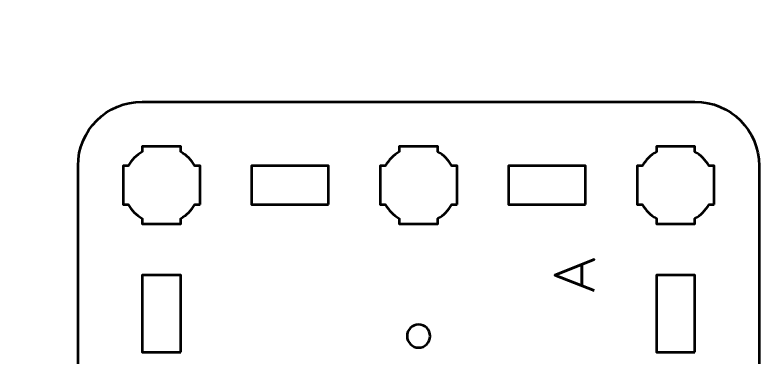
# Model space of a CAD drawing. Header units: centimetres. Extents: x -21 to 0, y -29.7 to 0.
# Drawn here: x -8.89 to -3.03, y -10.45 to -7.78 of the extents above; entities that cross this region are included whole.
import ezdxf

# ---------------------------------------------------------------- set-up
doc = ezdxf.new("R2010")
doc.units = ezdxf.units.CM
doc.header["$MEASUREMENT"] = 0
doc.layers.add('Layer 1', color=7, linetype='Continuous')

msp = doc.modelspace()

# ---------------------------------------------------------------- linework, layer by layer
at = {"layer": 'Layer 1', "color": 22, "lineweight": 53}
msp.add_open_spline([(-21.00003, -29.19995), (-21.00003, -29.19995), (-21.00003, -0.49992), (-21.00003, -0.49992), (-21.00003, -0.49992), (-21.00003, -0.22295), (-20.77694, 0.00004), (-20.49994, 0.00004), (-20.49994, 0.00004), (-20.49994, 0.00004), (-0.50008, 0.00004), (-0.50008, 0.00004), (-0.50008, 0.00004), (-0.22294, 0.00004), (0.00002, -0.22295), (0.00002, -0.49992), (0.00002, -0.49992), (0.00002, -0.49992), (0.00002, -29.19995), (0.00002, -29.19995), (0.00002, -29.19995), (0.00002, -29.47695), (-0.22294, -29.70004), (-0.50008, -29.70004), (-0.50008, -29.70004), (-0.50008, -29.70004), (-20.49994, -29.70004), (-20.49994, -29.70004), (-20.49994, -29.70004), (-20.77694, -29.70004), (-21.00003, -29.47695), (-21.00003, -29.19995)], degree=3, knots=[0, 0, 0, 0, 0.125, 0.125, 0.125, 0.125, 0.25, 0.25, 0.25, 0.25, 0.375, 0.375, 0.375, 0.375, 0.5, 0.5, 0.5, 0.5, 0.625, 0.625, 0.625, 0.625, 0.75, 0.75, 0.75, 0.75, 0.875, 0.875, 0.875, 0.875, 1, 1, 1, 1], dxfattribs=at)
at = {"layer": 'Layer 1', "color": 114, "lineweight": 53}
msp.add_open_spline([(-3.80017, -15.75001), (-3.80017, -15.75001), (-3.60006, -15.75003), (-3.60006, -15.75003), (-3.60006, -15.75003), (-3.32306, -15.75003), (-3.09997, -15.52694), (-3.09997, -15.24994), (-3.09997, -15.24994), (-3.09997, -15.24994), (-3.09997, -8.95007), (-3.09997, -8.95007), (-3.09997, -8.95007), (-3.09997, -8.67293), (-3.32306, -8.44997), (-3.60006, -8.44997), (-3.60006, -8.44997), (-3.60006, -8.44997), (-7.89993, -8.44997), (-7.89993, -8.44997), (-7.89993, -8.44997), (-8.17707, -8.44997), (-8.40003, -8.67293), (-8.40003, -8.95007), (-8.40003, -8.95007), (-8.40003, -8.95007), (-8.40003, -15.24994), (-8.40003, -15.24994), (-8.40003, -15.24994), (-8.40003, -15.52694), (-8.17707, -15.75003), (-7.89993, -15.75003), (-7.89993, -15.75003), (-7.89993, -15.75003), (-6.13445, -15.75003), (-6.13445, -15.75003), (-6.13445, -15.75003), (-6.13445, -15.75003), (-3.80017, -15.75001), (-3.80017, -15.75001)], degree=3, knots=[0, 0, 0, 0, 0.1, 0.1, 0.1, 0.1, 0.2, 0.2, 0.2, 0.2, 0.3, 0.3, 0.3, 0.3, 0.4, 0.4, 0.4, 0.4, 0.5, 0.5, 0.5, 0.5, 0.6, 0.6, 0.6, 0.6, 0.7, 0.7, 0.7, 0.7, 0.8, 0.8, 0.8, 0.8, 0.9, 0.9, 0.9, 0.9, 1, 1, 1, 1], dxfattribs=at)
at = {"layer": 'Layer 1', "lineweight": 53}
for points in [[(-7.45, -9.24993), (-7.45, -9.24993), (-7.49011, -9.24993), (-7.49011, -9.24993), (-7.49011, -9.24993), (-7.51643, -9.29554), (-7.55446, -9.33346), (-7.59993, -9.35978), (-7.59993, -9.35978), (-7.59993, -9.35978), (-7.59993, -9.4), (-7.59993, -9.4), (-7.59993, -9.4), (-7.59993, -9.4), (-7.75, -9.4), (-7.75, -9.4), (-7.75, -9.4), (-7.75, -9.4), (-7.89993, -9.4), (-7.89993, -9.4), (-7.89993, -9.4), (-7.89993, -9.4), (-7.89993, -9.35978), (-7.89993, -9.35978), (-7.89993, -9.35978), (-7.94555, -9.33346), (-7.98343, -9.29554), (-8.00975, -9.24993), (-8.00975, -9.24993), (-8.00975, -9.24993), (-8.05, -9.24993), (-8.05, -9.24993), (-8.05, -9.24993), (-8.05, -9.24993), (-8.05, -9.1), (-8.05, -9.1), (-8.05, -9.1), (-8.05, -9.1), (-8.05, -8.94992), (-8.05, -8.94992), (-8.05, -8.94992), (-8.05, -8.94992), (-8.00975, -8.94992), (-8.00975, -8.94992), (-8.00975, -8.94992), (-7.98343, -8.90445), (-7.94555, -8.86642), (-7.89993, -8.8401), (-7.89993, -8.8401), (-7.89993, -8.8401), (-7.89993, -8.79999), (-7.89993, -8.79999), (-7.89993, -8.79999), (-7.89993, -8.79999), (-7.75, -8.79999), (-7.75, -8.79999), (-7.75, -8.79999), (-7.75, -8.79999), (-7.59993, -8.79999), (-7.59993, -8.79999), (-7.59993, -8.79999), (-7.59993, -8.79999), (-7.59993, -8.8401), (-7.59993, -8.8401), (-7.59993, -8.8401), (-7.55446, -8.86642), (-7.51643, -8.90445), (-7.49011, -8.94992), (-7.49011, -8.94992), (-7.49011, -8.94992), (-7.45, -8.94992), (-7.45, -8.94992), (-7.45, -8.94992), (-7.45, -8.94992), (-7.45, -9.1), (-7.45, -9.1), (-7.45, -9.1), (-7.45, -9.1), (-7.45, -9.24993), (-7.45, -9.24993)], [(-5.45, -9.24993), (-5.45, -9.24993), (-5.49011, -9.24993), (-5.49011, -9.24993), (-5.49011, -9.24993), (-5.51643, -9.29554), (-5.55446, -9.33346), (-5.59993, -9.35978), (-5.59993, -9.35978), (-5.59993, -9.35978), (-5.59993, -9.4), (-5.59993, -9.4), (-5.59993, -9.4), (-5.59993, -9.4), (-5.75, -9.4), (-5.75, -9.4), (-5.75, -9.4), (-5.75, -9.4), (-5.89993, -9.4), (-5.89993, -9.4), (-5.89993, -9.4), (-5.89993, -9.4), (-5.89993, -9.35978), (-5.89993, -9.35978), (-5.89993, -9.35978), (-5.94555, -9.33346), (-5.98343, -9.29554), (-6.00975, -9.24993), (-6.00975, -9.24993), (-6.00975, -9.24993), (-6.05, -9.24993), (-6.05, -9.24993), (-6.05, -9.24993), (-6.05, -9.24993), (-6.05, -9.1), (-6.05, -9.1), (-6.05, -9.1), (-6.05, -9.1), (-6.05, -8.94992), (-6.05, -8.94992), (-6.05, -8.94992), (-6.05, -8.94992), (-6.00975, -8.94992), (-6.00975, -8.94992), (-6.00975, -8.94992), (-5.98343, -8.90445), (-5.94555, -8.86642), (-5.89993, -8.8401), (-5.89993, -8.8401), (-5.89993, -8.8401), (-5.89993, -8.79999), (-5.89993, -8.79999), (-5.89993, -8.79999), (-5.89993, -8.79999), (-5.75, -8.79999), (-5.75, -8.79999), (-5.75, -8.79999), (-5.75, -8.79999), (-5.59993, -8.79999), (-5.59993, -8.79999), (-5.59993, -8.79999), (-5.59993, -8.79999), (-5.59993, -8.8401), (-5.59993, -8.8401), (-5.59993, -8.8401), (-5.55446, -8.86642), (-5.51643, -8.90445), (-5.49011, -8.94992), (-5.49011, -8.94992), (-5.49011, -8.94992), (-5.45, -8.94992), (-5.45, -8.94992), (-5.45, -8.94992), (-5.45, -8.94992), (-5.45, -9.1), (-5.45, -9.1), (-5.45, -9.1), (-5.45, -9.1), (-5.45, -9.24993), (-5.45, -9.24993)], [(-3.45, -9.24993), (-3.45, -9.24993), (-3.49011, -9.24993), (-3.49011, -9.24993), (-3.49011, -9.24993), (-3.51643, -9.29554), (-3.55446, -9.33346), (-3.59993, -9.35978), (-3.59993, -9.35978), (-3.59993, -9.35978), (-3.59993, -9.4), (-3.59993, -9.4), (-3.59993, -9.4), (-3.59993, -9.4), (-3.75, -9.4), (-3.75, -9.4), (-3.75, -9.4), (-3.75, -9.4), (-3.89993, -9.4), (-3.89993, -9.4), (-3.89993, -9.4), (-3.89993, -9.4), (-3.89993, -9.35978), (-3.89993, -9.35978), (-3.89993, -9.35978), (-3.94555, -9.33346), (-3.98343, -9.29554), (-4.00975, -9.24993), (-4.00975, -9.24993), (-4.00975, -9.24993), (-4.05, -9.24993), (-4.05, -9.24993), (-4.05, -9.24993), (-4.05, -9.24993), (-4.05, -9.1), (-4.05, -9.1), (-4.05, -9.1), (-4.05, -9.1), (-4.05, -8.94992), (-4.05, -8.94992), (-4.05, -8.94992), (-4.05, -8.94992), (-4.00975, -8.94992), (-4.00975, -8.94992), (-4.00975, -8.94992), (-3.98343, -8.90445), (-3.94555, -8.86642), (-3.89993, -8.8401), (-3.89993, -8.8401), (-3.89993, -8.8401), (-3.89993, -8.79999), (-3.89993, -8.79999), (-3.89993, -8.79999), (-3.89993, -8.79999), (-3.75, -8.79999), (-3.75, -8.79999), (-3.75, -8.79999), (-3.75, -8.79999), (-3.59993, -8.79999), (-3.59993, -8.79999), (-3.59993, -8.79999), (-3.59993, -8.79999), (-3.59993, -8.8401), (-3.59993, -8.8401), (-3.59993, -8.8401), (-3.55446, -8.86642), (-3.51643, -8.90445), (-3.49011, -8.94992), (-3.49011, -8.94992), (-3.49011, -8.94992), (-3.45, -8.94992), (-3.45, -8.94992), (-3.45, -8.94992), (-3.45, -8.94992), (-3.45, -9.1), (-3.45, -9.1), (-3.45, -9.1), (-3.45, -9.1), (-3.45, -9.24993), (-3.45, -9.24993)]]:
    msp.add_open_spline(points, degree=3, knots=[0, 0, 0, 0, 0.05, 0.05, 0.05, 0.05, 0.1, 0.1, 0.1, 0.1, 0.15, 0.15, 0.15, 0.15, 0.2, 0.2, 0.2, 0.2, 0.25, 0.25, 0.25, 0.25, 0.3, 0.3, 0.3, 0.3, 0.35, 0.35, 0.35, 0.35, 0.4, 0.4, 0.4, 0.4, 0.45, 0.45, 0.45, 0.45, 0.5, 0.5, 0.5, 0.5, 0.55, 0.55, 0.55, 0.55, 0.6, 0.6, 0.6, 0.6, 0.65, 0.65, 0.65, 0.65, 0.7, 0.7, 0.7, 0.7, 0.75, 0.75, 0.75, 0.75, 0.8, 0.8, 0.8, 0.8, 0.85, 0.85, 0.85, 0.85, 0.9, 0.9, 0.9, 0.9, 0.95, 0.95, 0.95, 0.95, 1, 1, 1, 1], dxfattribs=at)
at = {"layer": 'Layer 1', "color": 250, "lineweight": 53}
for points in [[(-6.44998, -9.25007), (-6.44998, -9.25007), (-7.04998, -9.25007), (-7.04998, -9.25007), (-7.04998, -9.25007), (-7.04998, -9.25007), (-7.04998, -8.95007), (-7.04998, -8.95007), (-7.04998, -8.95007), (-7.04998, -8.95007), (-6.44998, -8.95007), (-6.44998, -8.95007), (-6.44998, -8.95007), (-6.44998, -8.95007), (-6.44998, -9.25007), (-6.44998, -9.25007)], [(-4.45001, -9.25007), (-4.45001, -9.25007), (-5.05002, -9.25007), (-5.05002, -9.25007), (-5.05002, -9.25007), (-5.05002, -9.25007), (-5.05002, -8.95007), (-5.05002, -8.95007), (-5.05002, -8.95007), (-5.05002, -8.95007), (-4.45001, -8.95007), (-4.45001, -8.95007), (-4.45001, -8.95007), (-4.45001, -8.95007), (-4.45001, -9.25007), (-4.45001, -9.25007)], [(-7.59993, -10.40002), (-7.59993, -10.40002), (-7.89993, -10.40002), (-7.89993, -10.40002), (-7.89993, -10.40002), (-7.89993, -10.40002), (-7.89993, -9.80002), (-7.89993, -9.80002), (-7.89993, -9.80002), (-7.89993, -9.80002), (-7.59993, -9.80002), (-7.59993, -9.80002), (-7.59993, -9.80002), (-7.59993, -9.80002), (-7.59993, -10.40002), (-7.59993, -10.40002)], [(-3.60006, -10.40002), (-3.60006, -10.40002), (-3.90007, -10.40002), (-3.90007, -10.40002), (-3.90007, -10.40002), (-3.90007, -10.40002), (-3.90007, -9.80002), (-3.90007, -9.80002), (-3.90007, -9.80002), (-3.90007, -9.80002), (-3.60006, -9.80002), (-3.60006, -9.80002), (-3.60006, -9.80002), (-3.60006, -9.80002), (-3.60006, -10.40002), (-3.60006, -10.40002)], [(-5.74997, -10.36496), (-5.79967, -10.36496), (-5.83997, -10.32466), (-5.83997, -10.27496), (-5.83997, -10.27496), (-5.83997, -10.22526), (-5.79967, -10.18496), (-5.74997, -10.18496), (-5.74997, -10.18496), (-5.70027, -10.18496), (-5.65997, -10.22526), (-5.65997, -10.27496), (-5.65997, -10.27496), (-5.65997, -10.32466), (-5.70027, -10.36496), (-5.74997, -10.36496)]]:
    msp.add_open_spline(points, degree=3, knots=[0, 0, 0, 0, 0.25, 0.25, 0.25, 0.25, 0.5, 0.5, 0.5, 0.5, 0.75, 0.75, 0.75, 0.75, 1, 1, 1, 1], dxfattribs=at)
at = {"layer": 'Layer 1', "color": 30, "lineweight": 53}
for points, knots in [([(-4.38363, -9.92172), (-4.38363, -9.92172), (-4.68885, -9.80065), (-4.68885, -9.80065), (-4.68885, -9.80065), (-4.68885, -9.80065), (-4.38363, -9.67915), (-4.38363, -9.67915), (-4.38363, -9.67915), (-4.38363, -9.67915), (-4.68885, -9.80065), (-4.68885, -9.80065), (-4.68885, -9.80065), (-4.68885, -9.80065), (-4.38363, -9.92172), (-4.38363, -9.92172)], [0, 0, 0, 0, 0.25, 0.25, 0.25, 0.25, 0.5, 0.5, 0.5, 0.5, 0.75, 0.75, 0.75, 0.75, 1, 1, 1, 1]), ([(-4.47973, -9.88362), (-4.47973, -9.88362), (-4.47973, -9.71768), (-4.47973, -9.71768), (-4.47973, -9.71768), (-4.47973, -9.71768), (-4.47973, -9.88362), (-4.47973, -9.88362)], [0, 0, 0, 0, 0.5, 0.5, 0.5, 0.5, 1, 1, 1, 1])]:
    msp.add_open_spline(points, degree=3, knots=knots, dxfattribs=at)

doc.saveas('drawing.dxf')
